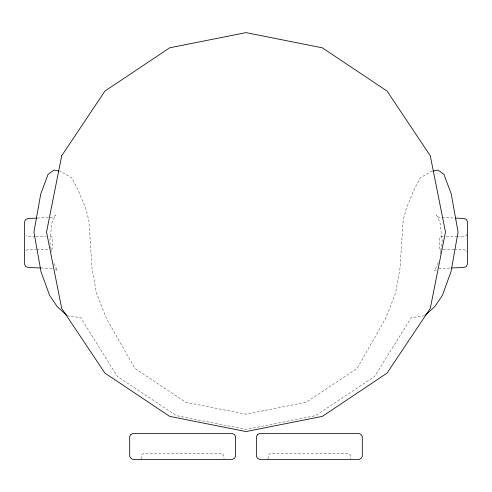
<?xml version="1.0" encoding="UTF-8"?>
<svg xmlns="http://www.w3.org/2000/svg" width="492" height="492" viewBox="0 0 492 492"><rect width="100%" height="100%" fill="white"/><g stroke="black" fill="none" stroke-linecap="round" stroke-linejoin="round"><path stroke-width="0.37" stroke-dasharray="2.46 1.84" d="M440.242 253.675L440.617 251.412M440.74 250.662L442.247 241.621L439.934 222.07L436.484 215.096L438.44 217.064L440.432 217.439L454.774 218.079M438.36 262.574L434.602 270.797L436.767 268.866M466.81 234.204L465.924 235.914L464.362 236.529L458.298 236.529M140.976 458.71L141.751 457.868L141.813 454.836L143.855 453.261L221.418 453.261L223.46 454.836L223.528 457.868L224.297 458.71M267.703 458.71L268.472 457.868L268.54 454.836L270.575 453.261L348.145 453.261L350.181 454.836L350.249 457.868L351.017 458.71M51.125 249.752L51.998 249.112L52.564 247.384L52.564 238.934L51.998 237.181L51.125 236.529L48.856 236.529M26.076 250.354L27.638 249.752L35.971 249.752M432.511 171.21L431.14 171.499L420.377 177.778L414.147 189.42L406.14 208.872L403.169 220.25L399.984 268.245L395.599 292.949L385.685 318.25L357.137 368.397L306.147 402.302L246 414.209L185.853 402.302L134.863 368.397L106.315 318.25L96.401 292.949L92.016 268.245L88.831 220.25L85.86 208.872L77.853 189.42L71.623 177.778L60.86 171.499L59.489 171.21M424.707 315.803L411.324 317.611L374.701 376.368L315.655 415.635L246 429.418L176.345 415.635L117.299 376.368L80.676 317.611L67.293 315.803M37.226 218.079L51.568 217.439L53.56 217.064L55.516 215.096L52.066 222.07L49.754 241.621L51.506 252.168M438.87 268.497L450.967 267.999M35.215 236.529L27.638 236.529L26.076 235.914M35.971 236.529L45.824 236.529M443.144 236.529L440.875 236.529L440.002 237.181L439.436 238.934L439.436 247.384L440.002 249.112L440.875 249.752M446.176 236.529L457.542 236.529M36.734 249.752L48.856 249.752M443.144 249.752L453.753 249.752M454.51 249.752L464.362 249.752L465.924 250.354L466.81 252.033M41.033 267.999L53.13 268.497M55.233 268.866L57.398 270.797L53.64 262.574"/><path stroke-width="0.74" d="M425.272 315.286L434.817 306.571L442.474 295.249L451.023 271.578L458.064 232.089L451.281 194.076L443.925 174.334L438.003 170.047L433.2 171.062M36.476 218.116L28.173 218.485L25.873 219.364L24.6 221.529L24.6 264.481L25.873 266.609L28.173 267.47L40.276 267.968M451.724 267.968L463.827 267.47L466.127 266.609L467.4 264.481L467.4 221.529L466.127 219.364L463.827 218.485L455.531 218.116M58.8 171.062L53.997 170.047L48.075 174.334L40.719 194.076L33.936 232.089L40.977 271.578L49.526 295.249L57.183 306.571L66.727 315.286M61.715 155.761L46.531 232.089L61.715 308.423L104.956 373.133L169.666 416.373L246 431.558L322.334 416.373L387.044 373.133L430.285 308.423L445.469 232.089L430.285 155.761L387.044 91.045L322.334 47.81L246 32.626L169.666 47.81L104.956 91.045L61.715 155.761M130.897 434.553L129.703 436.502L129.703 456.404L130.897 458.347L132.815 459.374L232.458 459.374L234.377 458.347L235.576 456.404L235.576 436.502L234.377 434.553L232.458 433.526L132.815 433.526L130.897 434.553M257.617 434.553L256.424 436.502L256.424 456.404L257.617 458.347L259.536 459.374L359.185 459.374L361.097 458.347L362.296 456.404L362.296 436.502L361.097 434.553L359.185 433.526L259.536 433.526L257.617 434.553"/></g></svg>
